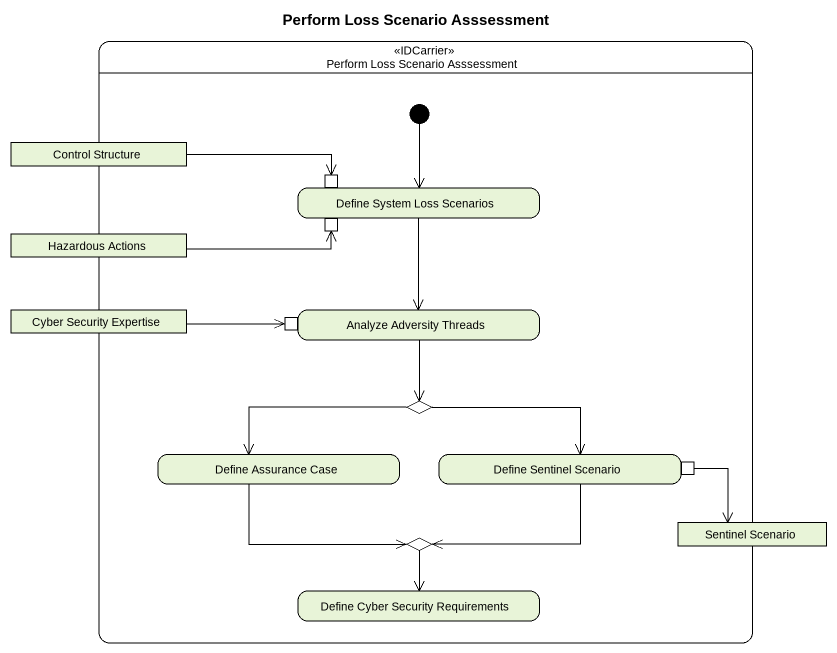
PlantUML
@startuml
title Perform Loss Scenario Asssessment
hide empty description
state "Perform Loss Scenario Asssessment" as Perform_Loss_Scenario <<IDCarrier>> {
  state "Control Structure" as Control_Structure <<object>>
  state "Define System Loss Scenarios" as Define_System_Loss_Scenarios {
    state pin1 <<inputPin>>
    state pin2 <<inputPin>>
  }
  state "Hazardous Actions" as Hazardous_Actions <<object>>
  state "Cyber Security Expertise" as Cyber_Security_Expertise <<object>>
  state "Analyze Adversity Threads" as Analyze_Adversity_Threads {
    state pin3 <<inputPin>>
  }
  state choice1 <<choice>>
  state "Define Assurance Case" as Define_Assurance_Case
  state "Define Sentinel Scenario" as Define_Sentinel_Scenario {
    state pin4 <<outputPin>>
  }
  state choice2 <<choice>>
  state "Sentinel Scenario" as Sentinel_Scenario <<object>>
  state "Define Cyber Security Requirements" as Define_Cyber_Security
  [*] --> Define_System_Loss_Scenarios
}
Control_Structure -right-> pin1
Define_System_Loss_Scenarios --> Analyze_Adversity_Threads
Hazardous_Actions -right-> pin2
Cyber_Security_Expertise -right-> pin3
Analyze_Adversity_Threads --> choice1
choice1 -left-> Define_Assurance_Case
choice1 -right-> Define_Sentinel_Scenario
Define_Assurance_Case -right-> choice2
Define_Sentinel_Scenario -left-> choice2
pin4 --> Sentinel_Scenario
choice2 --> Define_Cyber_Security
@enduml
